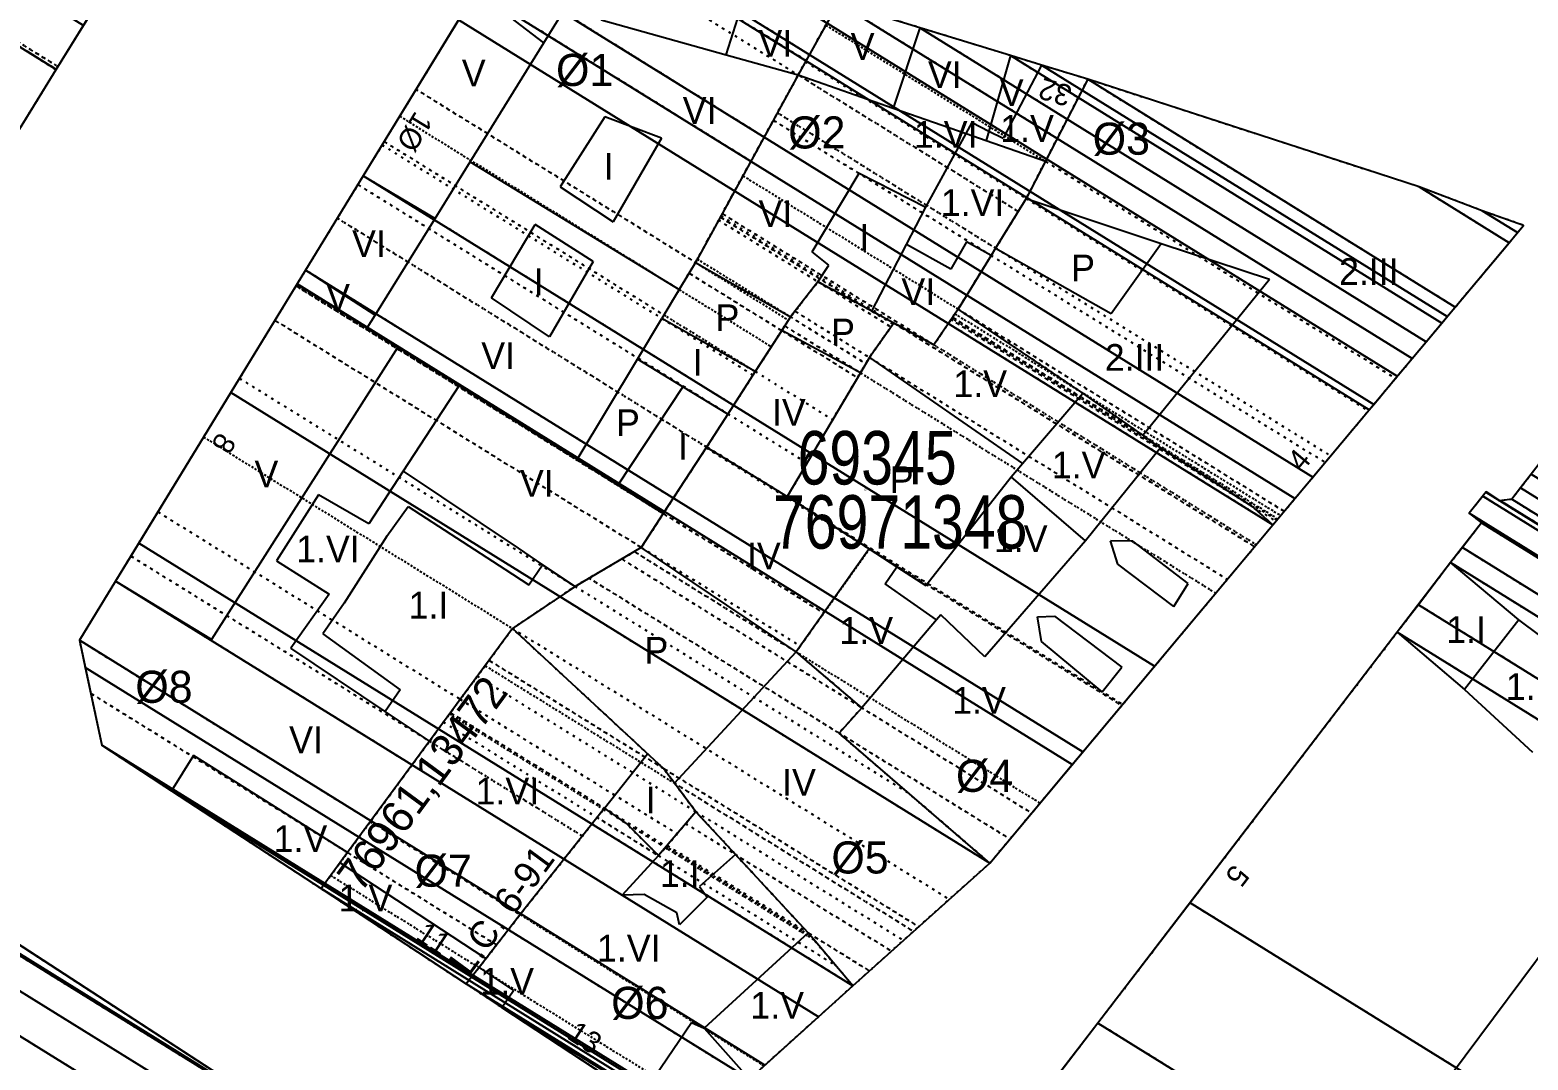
# Model space of a CAD drawing. Extents: x 676646 to 677304, y 613389 to 613969.
# Drawn here: x 676940.3 to 677010.3, y 613461.3 to 613509.5 of the extents above; entities that cross this region are included whole.
import ezdxf
from ezdxf.enums import TextEntityAlignment as Align

# ---------------------------------------------------------------- set-up
doc = ezdxf.new("R2010")
doc.units = 0
doc.header["$MEASUREMENT"] = 0
doc.linetypes.add('DOT', pattern=[0.25, 0, -0.25])
doc.linetypes.add('HIDDEN', pattern=[0.375, 0.25, -0.125])
doc.layers.get('0').update_dxf_attribs({"linetype": 'CONTINUOUS'})
for name, color, linetype in [('10', 7, 'CONTINUOUS'), ('11', 7, 'CONTINUOUS'), ('12', 7, 'CONTINUOUS'), ('13', 7, 'CONTINUOUS'), ('22', 7, 'CONTINUOUS'), ('25', 7, 'CONTINUOUS'), ('26', 7, 'CONTINUOUS'), ('27', 7, 'CONTINUOUS'), ('28', 7, 'CONTINUOUS'), ('31', 7, 'CONTINUOUS'), ('62', 7, 'CONTINUOUS'), ('CONSTRUCTION_CLASS', 7, 'CONTINUOUS')]:
    doc.layers.add(name, color=color, linetype=linetype)
doc.styles.get("Standard").update_dxf_attribs({"font": 'txt', "height": 0.2})

msp = doc.modelspace()

# ---------------------------------------------------------------- linework, layer by layer
at = {"layer": '10', "color": 215, "linetype": 'CONTINUOUS'}
for p, q in [((676961.147, 613511.29), (676955.864, 613502.649)), ((676941.51, 613507.62), (676943.65, 613511.085)), ((676986.117, 613508.269), (676981.879, 613509.571)), ((676933.69, 613494.94), (676941.51, 613507.62)), ((676987.57, 613507.823), (676986.117, 613508.269)), ((676989.73, 613507.16), (676987.57, 613507.823)), ((677005.22, 613502.13), (676989.73, 613507.16)), ((676955.864, 613502.649), (676953.165, 613498.236)), ((677008.18, 613501.01), (677005.22, 613502.13)), ((677010.11, 613500.33), (677008.18, 613501.01)), ((676998.393, 613486.332), (677010.11, 613500.33)), ((676953.165, 613498.236), (676952.77, 613497.59)), ((676952.77, 613497.59), (676944.28, 613483.696)), ((677011.98, 613490.66), (677009.56, 613487.52)), ((677008.36, 613487.87), (677007.57, 613486.87)), ((677009, 613487.45), (677008.36, 613487.87)), ((677009.56, 613487.52), (677009, 613487.45)), ((677007.57, 613486.87), (677008.14, 613486.42)), ((676985.15, 613470.51), (676998.393, 613486.332)), ((677008.14, 613486.42), (677006.7, 613484.56)), ((677006.7, 613484.56), (677004.206, 613481.304)), ((676944.28, 613483.696), (676942.59, 613480.93)), ((677004.206, 613481.304), (676990.21, 613463.03)), ((676942.59, 613480.93), (676943.64, 613476.02)), ((676943.64, 613476.02), (676946.897, 613473.891)), ((676946.897, 613473.891), (676953.89, 613469.32)), ((676978.75, 613464.78), (676985.15, 613470.51)), ((676953.89, 613469.32), (676960.67, 613464.86)), ((676953.708, 613457.635), (676938.6, 613467.45)), ((676960.67, 613464.86), (676962.344, 613463.762)), ((676973.914, 613460.405), (676978.75, 613464.78)), ((676962.344, 613463.762), (676968.799, 613459.526)), ((676990.21, 613463.03), (676975.13, 613443.45))]:
    msp.add_line(p, q, dxfattribs=at)
at = {"layer": '11', "color": 215, "linetype": 'CONTINUOUS'}
for p, q in [((676978.07, 613510.74), (676976.194, 613507.362)), ((676941.51, 613507.62), (676940.157, 613508.452)), ((676976.194, 613507.362), (676971.392, 613498.593)), ((676989.73, 613507.16), (676987.755, 613503.324)), ((676987.755, 613503.324), (676986.856, 613501.579)), ((676986.856, 613501.579), (676985.427, 613499.263)), ((676985.427, 613499.263), (676985.218, 613498.924)), ((676971.392, 613498.593), (676970.632, 613497.328)), ((676985.218, 613498.924), (676983.669, 613496.413)), ((676956.05, 613495.533), (676952.77, 613497.59)), ((676970.632, 613497.328), (676969.821, 613495.978)), ((676977.118, 613497.694), (676975.838, 613496.047)), ((676979.637, 613496.322), (676977.118, 613497.694)), ((676983.669, 613496.413), (676982.544, 613494.739)), ((676989.511, 613492.486), (676983.669, 613496.413)), ((676974.191, 613493.492), (676969.821, 613495.978)), ((676975.838, 613496.047), (676975.426, 613495.407)), ((676980.668, 613495.761), (676979.525, 613494.154)), ((676980.668, 613495.761), (676979.637, 613496.322)), ((676982.544, 613494.739), (676980.668, 613495.761)), ((676957.484, 613494.633), (676956.05, 613495.533)), ((676975.426, 613495.407), (676974.191, 613493.492)), ((676960.342, 613492.84), (676957.484, 613494.633)), ((676979.525, 613494.154), (676979.102, 613493.436)), ((676974.191, 613493.492), (676972.913, 613491.509)), ((676979.102, 613493.436), (676975.687, 613487.646)), ((676965.858, 613489.38), (676960.342, 613492.84)), ((676992.301, 613490.52), (676989.511, 613492.486)), ((676972.913, 613491.509), (676971.916, 613489.962)), ((676993.14, 613489.928), (676992.301, 613490.52)), ((676971.916, 613489.962), (676969.889, 613486.851)), ((676997.422, 613487.189), (676993.14, 613489.928)), ((676967.77, 613488.18), (676965.858, 613489.38)), ((676969.889, 613486.851), (676967.77, 613488.18)), ((676979.517, 613485.201), (676975.687, 613487.646)), ((676969.889, 613486.851), (676968.862, 613485.268)), ((676998.393, 613486.332), (676997.422, 613487.189)), ((676968.862, 613485.268), (676965.764, 613483.449)), ((676979.517, 613485.201), (676976.099, 613480.382)), ((676965.764, 613483.449), (676962.84, 613481.48)), ((676962.84, 613481.48), (676960.398, 613478.166)), ((676969.898, 613474.935), (676962.84, 613481.48)), ((676979.166, 613477.775), (676976.099, 613480.382)), ((676960.398, 613478.166), (676958.958, 613476.208)), ((676979.166, 613477.775), (676978.104, 613476.59)), ((676958.958, 613476.208), (676955.129, 613471.004)), ((676985.15, 613470.51), (676978.104, 613476.59)), ((676970.411, 613474.251), (676969.898, 613474.935)), ((676971.415, 613472.913), (676970.411, 613474.251)), ((676967.139, 613473.081), (676963.197, 613468.103)), ((676968.169, 613472.358), (676967.139, 613473.081)), ((676971.415, 613472.913), (676969.668, 613470.86)), ((676973.267, 613470.913), (676971.415, 613472.913)), ((676969.668, 613470.86), (676968.169, 613472.358)), ((676955.129, 613471.004), (676953.89, 613469.32)), ((676976.657, 613467.252), (676973.267, 613470.913)), ((676963.197, 613468.103), (676961.275, 613465.628)), ((676978.75, 613464.78), (676976.657, 613467.252)), ((676961.275, 613465.628), (676960.67, 613464.86))]:
    msp.add_line(p, q, dxfattribs=at)
at = {"layer": '12', "color": 15, "linetype": 'CONTINUOUS'}
for p, q in [((676972.829, 613508.303), (676973.994, 613512.002)), ((676964.306, 613508.864), (676961.147, 613511.29)), ((676964.306, 613508.864), (676965.268, 613510.417)), ((676966.991, 613509.935), (676972.829, 613508.303)), ((676981.879, 613509.571), (676980.632, 613505.812)), ((676960.859, 613503.298), (676964.306, 613508.864)), ((676972.829, 613508.303), (676976.194, 613507.362)), ((676986.117, 613508.269), (676985.112, 613504.742)), ((676987.57, 613507.823), (676985.774, 613504.4)), ((676976.194, 613507.362), (676980.632, 613505.812)), ((676980.632, 613505.812), (676984.043, 613504.62)), ((676967.16, 613505.412), (676965.07, 613502.128)), ((676969.8, 613504.4), (676967.16, 613505.412)), ((676984.043, 613504.62), (676984.33, 613505.145)), ((676984.33, 613505.145), (676985.112, 613504.742)), ((676969.8, 613504.4), (676967.539, 613500.49)), ((676982.162, 613501.178), (676984.043, 613504.62)), ((676984.043, 613504.62), (676984.984, 613504.292)), ((676985.112, 613504.742), (676984.984, 613504.292)), ((676984.984, 613504.292), (676987.755, 613503.324)), ((676985.112, 613504.742), (676985.774, 613504.4)), ((676959.216, 613500.644), (676960.859, 613503.298)), ((676960.859, 613503.298), (676970.632, 613497.328)), ((676976.843, 613499.1), (676979.04, 613502.778)), ((676979.04, 613502.778), (676982.162, 613501.178)), ((676955.864, 613502.649), (676959.216, 613500.644)), ((676965.07, 613502.128), (676967.539, 613500.49)), ((676986.856, 613501.579), (676993.165, 613499.487)), ((676956.424, 613496.136), (676959.216, 613500.644)), ((676981.258, 613499.439), (676982.162, 613501.178)), ((676961.85, 613496.947), (676963.903, 613500.368)), ((676966.603, 613498.637), (676963.903, 613500.368)), ((676979.637, 613496.322), (676981.258, 613499.439)), ((676983.339, 613498.283), (676981.258, 613499.439)), ((676984.057, 613499.562), (676983.339, 613498.283)), ((676985.218, 613498.924), (676984.057, 613499.562)), ((676985.427, 613499.263), (676990.824, 613496.21)), ((676990.824, 613496.21), (676993.165, 613499.487)), ((676993.165, 613499.487), (676998.23, 613497.808)), ((676966.603, 613498.637), (676964.573, 613495.115)), ((676971.392, 613498.593), (676975.838, 613496.047)), ((676977.632, 613498.473), (676976.843, 613499.1)), ((676956.424, 613496.136), (676953.165, 613498.236)), ((676977.118, 613497.694), (676977.632, 613498.473)), ((676992.301, 613490.52), (676998.23, 613497.808)), ((676964.573, 613495.115), (676961.85, 613496.947)), ((676956.05, 613495.533), (676956.424, 613496.136)), ((676968.677, 613494.074), (676969.821, 613495.978)), ((676979.102, 613493.436), (676975.426, 613495.407)), ((676957.484, 613494.633), (676948.765, 613480.967)), ((676965.858, 613489.38), (676968.677, 613494.074)), ((676970.804, 613492.786), (676968.677, 613494.074)), ((676979.525, 613494.154), (676986.686, 613489.195)), ((676960.342, 613492.84), (676957.725, 613488.832)), ((676970.804, 613492.786), (676967.77, 613488.18)), ((676972.913, 613491.509), (676970.804, 613492.786)), ((676986.686, 613489.195), (676989.511, 613492.486)), ((676971.916, 613489.962), (676975.687, 613487.646)), ((676993.14, 613489.928), (676989.631, 613485.573)), ((676957.725, 613488.832), (676956.121, 613486.376)), ((676957.725, 613488.832), (676963.104, 613485.229)), ((676986.156, 613488.578), (676986.686, 613489.195)), ((676982.164, 613483.491), (676986.156, 613488.578)), ((676989.631, 613485.573), (676986.156, 613488.578)), ((676953.766, 613487.734), (676951.798, 613484.639)), ((676956.121, 613486.376), (676953.766, 613487.734)), ((676956.961, 613485.801), (676957.955, 613487.179)), ((676957.955, 613487.179), (676962.477, 613484.254)), ((676956.961, 613485.801), (676954.964, 613482.659)), ((676963.104, 613485.229), (676964.248, 613484.463)), ((676976.099, 613480.382), (676968.862, 613485.268)), ((676979.517, 613485.201), (676980.813, 613484.364)), ((676989.631, 613485.573), (676984.929, 613480.16)), ((676991.144, 613484.496), (676990.795, 613485.585)), ((676991.845, 613485.566), (676990.795, 613485.585)), ((676994.433, 613483.587), (676991.845, 613485.566)), ((676951.798, 613484.639), (676954.261, 613483.08)), ((677009.885, 613481.89), (677006.7, 613484.56)), ((676962.477, 613484.254), (676963.599, 613483.525)), ((676963.599, 613483.525), (676964.248, 613484.463)), ((676964.248, 613484.463), (676965.764, 613483.449)), ((676980.256, 613483.562), (676980.813, 613484.364)), ((676980.813, 613484.364), (676982.164, 613483.491)), ((676993.762, 613482.512), (676991.144, 613484.496)), ((676948.765, 613480.967), (676944.28, 613483.696)), ((676982.657, 613481.885), (676980.256, 613483.562)), ((676993.762, 613482.512), (676994.433, 613483.587)), ((676954.261, 613483.08), (676952.481, 613480.565)), ((676954.964, 613482.659), (676953.969, 613481.224)), ((676982.657, 613481.885), (676979.166, 613477.775)), ((676982.859, 613482.122), (676982.657, 613481.885)), ((676984.929, 613480.16), (676982.859, 613482.122)), ((676987.39, 613482.027), (676988.175, 613482.055)), ((676987.572, 613480.869), (676987.39, 613482.027)), ((676988.175, 613482.055), (676991.319, 613479.672)), ((677009.885, 613481.89), (677007.352, 613478.635)), ((677013.3, 613479.333), (677009.885, 613481.89)), ((676953.969, 613481.224), (676957.594, 613478.615)), ((677004.206, 613481.304), (677007.352, 613478.635)), ((676956.89, 613477.599), (676952.481, 613480.565)), ((676970.411, 613474.251), (676976.099, 613480.382)), ((676990.412, 613478.515), (676987.572, 613480.869)), ((676990.412, 613478.515), (676991.319, 613479.672)), ((676957.594, 613478.615), (676956.89, 613477.599)), ((677007.352, 613478.635), (677010.525, 613475.691)), ((676958.958, 613476.208), (676956.89, 613477.599)), ((676947.928, 613475.547), (676946.897, 613473.891)), ((676955.129, 613471.004), (676947.928, 613475.547)), ((676967.139, 613473.081), (676969.146, 613475.616)), ((676954.78, 613470.53), (676961.599, 613466.045)), ((676969.668, 613470.86), (676967.964, 613469.017)), ((676973.267, 613470.913), (676971.582, 613469.411)), ((676971.582, 613469.411), (676971.947, 613468.917)), ((676968.992, 613469.048), (676967.964, 613469.017)), ((676970.529, 613468.188), (676968.992, 613469.048)), ((676971.947, 613468.917), (676970.642, 613467.62)), ((676970.642, 613467.62), (676970.529, 613468.188)), ((676976.657, 613467.252), (676971.797, 613462.79)), ((677011.348, 613466.812), (677000.713, 613452.566)), ((676961.275, 613465.628), (676962.892, 613464.552)), ((676962.344, 613463.762), (676962.892, 613464.552)), ((676968.799, 613459.526), (676971.211, 613463.061)), ((676971.211, 613463.061), (676971.797, 613462.79)), ((676971.797, 613462.79), (676973.914, 613460.405))]:
    msp.add_line(p, q, dxfattribs=at)

# ---------------------------------------------------------------- texts
at = {"layer": '13', "color": 15, "linetype": 'CONTINUOUS'}
for s, p in [('VI', (676975.128, 613508.838)), ('V', (676979.208, 613508.693)), ('V', (676961.027, 613507.452)), ('VI', (676983.051, 613507.379)), ('V', (676986.181, 613506.538)), ('VI', (676971.587, 613505.7)), ('1.VI', (676983.092, 613504.584)), ('1.V', (676986.896, 613504.859)), ('I', (676967.336, 613503.095)), ('1.VI', (676984.348, 613501.391)), ('VI', (676975.128, 613500.879)), ('VI', (676956.126, 613499.474)), ('I', (676979.293, 613499.776)), ('P', (676989.514, 613498.338)), ('2.III', (677002.875, 613498.179)), ('I', (676964.059, 613497.691)), ('VI', (676981.809, 613497.23)), ('V', (676954.686, 613496.967)), ('P', (676972.89, 613496.01)), ('P', (676978.292, 613495.345)), ('VI', (676962.168, 613494.236)), ('I', (676971.501, 613493.922)), ('2.III', (676991.923, 613494.163)), ('1.V', (676984.706, 613492.922)), ('IV', (676975.759, 613491.588)), ('P', (676968.235, 613491.104)), ('I', (676970.81, 613490.001)), ('1.V', (676989.306, 613489.125)), ('V', (676951.334, 613488.704)), ('VI', (676963.976, 613488.268)), ('P', (676981.035, 613488.444)), ('1.V', (676986.602, 613485.678)), ('1.VI', (676954.211, 613485.2)), ('IV', (676974.591, 613484.871)), ('1.I', (676958.912, 613482.573)), ('1.V', (676979.376, 613481.386)), ('1.I', (677007.422, 613481.428)), ('P', (676969.565, 613480.461)), ('1.I', (677010.205, 613478.767)), ('1.V', (676984.651, 613478.116)), ('VI', (676953.187, 613476.275)), ('IV', (676976.233, 613474.283)), ('1.V', (676952.926, 613471.655)), ('1.I', (676970.657, 613470.02)), ('1.VI', (676968.275, 613466.534)), ('1.V', (676962.591, 613464.982)), ('1.V', (676975.214, 613463.862))]:
    msp.add_text(s, height=1.25, dxfattribs=at).set_placement(p, align=Align.MIDDLE)
at = {"layer": '13', "color": 15, "linetype": 'HIDDEN'}
for s, p in [('1.VI', (676961.114, 613473.253)), ('I', (676969.06, 613472.837)), ('1.V', (676954.714, 613468.251))]:
    msp.add_text(s, height=1.25, dxfattribs=at).set_placement(p)
at = {"layer": '22', "color": 7, "linetype": 'CONTINUOUS'}
for s, rotation, p in [('32', 162.93181, (676988.209, 613506.556)), ('1%%c', 238.55478, (676958.269, 613504.699)), ('8', 238.57322, (676949.347, 613490.131)), ('4', 50.06992, (676999.608, 613489.367)), ('5', 232.55121, (676996.727, 613469.914)), ('11', 326.49831, (676959.155, 613466.997)), ('13', 326.7263, (676966.231, 613462.357))]:
    msp.add_text(s, height=1, rotation=rotation, dxfattribs=at).set_placement(p, align=Align.MIDDLE)
at = {"layer": '25', "color": 215, "linetype": 'CONTINUOUS', "width": 0.8}
msp.add_text('69345', height=2.5, dxfattribs=at).set_placement((676979.886, 613489.465), align=Align.MIDDLE)
at = {"layer": '26', "color": 215, "linetype": 'CONTINUOUS'}
msp.add_text('O', height=0.1, dxfattribs=at).set_placement((676979.331, 613487.965), align=Align.MIDDLE)
at = {"layer": '26', "color": 215, "linetype": 'CONTINUOUS', "width": 0.8}
msp.add_text('76971348', height=2.5, dxfattribs=at).set_placement((676980.964, 613486.465), align=Align.MIDDLE)
at = {"layer": '27', "color": 215, "linetype": 'CONTINUOUS'}
for s, p in [('%%c1', (676966.213, 613507.598)), ('%%c2', (676977.066, 613504.677)), ('%%c3', (676991.304, 613504.385)), ('%%c8', (676946.544, 613478.757)), ('%%c4', (676984.912, 613474.595)), ('%%c5', (676979.087, 613470.778)), ('%%c7', (676959.598, 613470.159)), ('%%c6', (676968.794, 613463.978))]:
    msp.add_text(s, height=1.5, dxfattribs=at).set_placement(p, align=Align.MIDDLE)
at = {"layer": '28', "color": 215, "linetype": 'HIDDEN'}
msp.add_text('76961,13472', height=1.5, rotation=53.6551, dxfattribs=at).set_placement((676955.75, 613469.076))
at = {"layer": '31', "color": 15, "linetype": 'HIDDEN'}
msp.add_text('L.C. 6-91', height=1.25, rotation=53.6551, dxfattribs=at).set_placement((676960.797, 613465.179))

# ---------------------------------------------------------------- meshes
at = {"color": 7, "linetype": 'DOT'}
mesh = msp.add_polyface(dxfattribs=at)
corners = [(676953.89, 613469.32), (676946.897, 613473.891), (676954.009, 613469.482), (676943.64, 613476.02), (676954.064, 613469.557), (676943.12, 613478.449), (676955.129, 613471.004), (676942.59, 613480.93), (676956.216, 613472.482), (676942.59, 613480.93), (676958.143, 613475.101), (676944.28, 613483.696), (676958.958, 613476.208), (676944.995, 613484.865), (676960.398, 613478.166), (676946.258, 613486.933), (676962.84, 613481.48), (676948.398, 613490.434), (676965.764, 613483.449), (676950.074, 613493.177), (676968.862, 613485.268), (676951.731, 613495.889), (676969.889, 613486.851), (676952.715, 613497.499), (676967.77, 613488.18), (676952.721, 613497.51), (676965.858, 613489.38), (676952.728, 613497.521), (676960.342, 613492.84), (676952.745, 613497.55), (676957.484, 613494.633), (676952.755, 613497.565), (676956.05, 613495.533), (676952.76, 613497.573), (676952.77, 613497.59)]
mesh.append_faces([[corners[k] for k in face] for face in [(0, 0, 2, 1), (1, 2, 4, 3), (3, 4, 6, 5), (5, 6, 8, 7), (9, 8, 10, 11), (11, 10, 12, 13), (13, 12, 14, 15), (15, 14, 16, 17), (17, 16, 18, 19), (19, 18, 20, 21), (21, 20, 22, 23), (23, 22, 24, 25), (25, 24, 26, 27), (27, 26, 28, 29), (29, 28, 30, 31), (31, 30, 32, 33), (33, 32, 34, 34)]], dxfattribs={"vtx0": -1, "vtx2": -1, "color": 7})
mesh = msp.add_polyface(dxfattribs=at)
corners = [(676994.77, 613414.93), (676980.434, 613435.748), (677005.709, 613420.077), (676975.13, 613443.45), (677009.756, 613421.982), (676975.13, 613443.45), (677014.3, 613424.12), (676977.713, 613446.804), (677023.746, 613428.469), (676983.033, 613453.711), (677026.29, 613429.64), (676984.466, 613455.571), (677032.98, 613432.72), (676988.233, 613460.463), (677036.496, 613434.332), (676990.21, 613463.03), (677044.19, 613437.86), (676994.519, 613468.656), (677061.368, 613445.863), (677004.206, 613481.304), (677063.12, 613446.68), (677005.194, 613482.594), (677060.827, 613451.001), (677006.7, 613484.56), (677060, 613452.56), (677007.247, 613485.267), (677058.821, 613454.997), (677008.14, 613486.42), (677058.754, 613455.135), (677007.57, 613486.87), (677057.93, 613456.84), (677008.203, 613487.671), (677057.675, 613457.271), (677009, 613487.45), (677008.348, 613487.854), (677057.653, 613457.308), (677009.031, 613487.454), (677008.36, 613487.87), (677057.285, 613457.93), (677009.56, 613487.52), (677056.546, 613459.179), (677009.972, 613488.055), (677055.67, 613460.66), (677010.461, 613488.69), (677054.895, 613462.076), (677010.949, 613489.323), (677053.258, 613465.068), (677011.98, 613490.66), (677052.843, 613465.825), (677011.9, 613491.21), (677052.767, 613465.965), (677011.21, 613491.73), (677052.49, 613466.47), (677011.387, 613491.954), (677051.099, 613468.351), (677012.6, 613492.22), (677011.928, 613492.637), (677050.888, 613468.635), (677012.68, 613492.325), (677012.01, 613492.74), (677046.826, 613474.126), (677014.22, 613494.342), (677045.496, 613475.924), (677014.725, 613495.002), (677044.788, 613476.881), (677014.993, 613495.354), (677043.79, 613478.23), (677015.371, 613495.85), (677042.141, 613479.389), (677015.442, 613495.942), (677041.242, 613480.021), (677015.481, 613495.993), (677036.597, 613483.285), (677015.68, 613496.254), (677035.646, 613483.953), (677015.721, 613496.307), (677031.056, 613487.179), (677015.918, 613496.565), (677030.181, 613487.793), (677015.955, 613496.613), (677025.549, 613491.049), (677016.154, 613496.874), (677024.63, 613491.695), (677016.193, 613496.926), (677019.947, 613494.986), (677016.394, 613497.189), (677018.955, 613495.683), (677016.437, 613497.244), (677016.54, 613497.38)]
mesh.append_faces([[corners[k] for k in face] for face in [(0, 0, 2, 1), (1, 2, 4, 3), (5, 4, 6, 7), (7, 6, 8, 9), (9, 8, 10, 11), (11, 10, 12, 13), (13, 12, 14, 15), (15, 14, 16, 17), (17, 16, 18, 19), (19, 18, 20, 21), (21, 20, 22, 23), (23, 22, 24, 25), (25, 24, 26, 27), (27, 26, 28, 29), (29, 28, 30, 31), (31, 30, 32, 34), (34, 33, 37, 37), (33, 32, 35, 36), (36, 35, 38, 39), (39, 38, 40, 41), (41, 40, 42, 43), (43, 42, 44, 45), (45, 44, 46, 47), (47, 46, 48, 49), (49, 48, 50, 51), (51, 50, 52, 53), (53, 52, 54, 56), (56, 55, 59, 59), (55, 54, 57, 58), (58, 57, 60, 61), (61, 60, 62, 63), (63, 62, 64, 65), (65, 64, 66, 67), (67, 66, 68, 69), (69, 68, 70, 71), (71, 70, 72, 73), (73, 72, 74, 75), (75, 74, 76, 77), (77, 76, 78, 79), (79, 78, 80, 81), (81, 80, 82, 83), (83, 82, 84, 85), (85, 84, 86, 87), (87, 86, 88, 88)]], dxfattribs={"vtx0": -1, "vtx2": -1, "color": 7})
mesh = msp.add_polyface(dxfattribs=at)
corners = [(676960.67, 613464.86), (676953.89, 613469.32), (676960.806, 613465.032), (676953.89, 613469.32), (676961.275, 613465.628), (676954.338, 613469.929), (676962.096, 613466.685), (676955.129, 613471.004), (676963.197, 613468.103), (676956.191, 613472.447), (676966.106, 613471.776), (676958.958, 613476.208), (676966.792, 613472.643), (676969.668, 613470.86), (676959.611, 613477.096), (676967.094, 613473.024), (676968.169, 613472.358), (676969.985, 613471.232), (676959.898, 613477.486), (676967.139, 613473.081), (676970.032, 613471.287), (676959.941, 613477.544), (676970.536, 613471.88), (676960.398, 613478.166), (676971.415, 613472.913), (676961.196, 613479.249), (676970.411, 613474.251), (676961.558, 613479.74), (676969.898, 613474.935), (676961.743, 613479.991), (676962.84, 613481.48)]
mesh.append_faces([[corners[k] for k in face] for face in [(0, 0, 2, 1), (3, 2, 4, 5), (5, 4, 6, 7), (7, 6, 8, 9), (9, 8, 10, 11), (11, 10, 12, 14), (14, 12, 15, 18), (13, 13, 17, 16), (18, 15, 19, 21), (16, 17, 20, 19), (21, 20, 22, 23), (23, 22, 24, 25), (25, 24, 26, 27), (27, 26, 28, 29), (29, 28, 30, 30)]], dxfattribs={"vtx0": -1, "vtx2": -1, "color": 7})
mesh = msp.add_polyface(dxfattribs=at)
corners = [(676971.2, 613457.95), (676968.799, 613459.526), (676971.257, 613458.002), (676962.344, 613463.762), (676971.411, 613458.141), (676960.67, 613464.86), (676971.45, 613458.176), (676960.67, 613464.86), (676972.2, 613458.854), (676961.275, 613465.628), (676973.914, 613460.405), (676962.645, 613467.392), (676974.605, 613461.03), (676963.197, 613468.103), (676978.75, 613464.78), (676966.554, 613472.342), (676977.95, 613465.725), (676969.668, 613470.86), (676966.792, 613472.643), (676976.936, 613466.922), (676969.985, 613471.232), (676968.169, 613472.358), (676967.094, 613473.024), (676976.786, 613467.1), (676970.032, 613471.287), (676967.139, 613473.081), (676976.657, 613467.252), (676970.072, 613471.335), (676973.267, 613470.913), (676970.941, 613472.355), (676971.415, 613472.913)]
mesh.append_faces([[corners[k] for k in face] for face in [(0, 0, 2, 1), (1, 2, 4, 3), (3, 4, 6, 5), (7, 6, 8, 9), (9, 8, 10, 11), (11, 10, 12, 13), (13, 12, 14, 15), (15, 14, 16, 18), (18, 17, 21, 22), (17, 16, 19, 20), (22, 21, 25, 25), (20, 19, 23, 24), (24, 23, 26, 27), (27, 26, 28, 29), (29, 28, 30, 30)]], dxfattribs={"vtx0": -1, "vtx2": -1, "color": 7})
at = {"layer": '62', "color": 7, "linetype": 'CONTINUOUS'}
mesh = msp.add_polyface(dxfattribs=at)
corners = [(676883.54, 613506.04), (676883.54, 613506.04), (676897.69, 613497.93), (676883.772, 613506.559), (676907.72, 613492.09), (676883.904, 613506.856), (676917.528, 613486.329), (676884.016, 613507.107), (676922.82, 613483.22), (676884.076, 613507.242), (676927.2, 613484.37), (676885.427, 613510.27), (676930.374, 613489.539), (676887.92, 613515.861), (676932.894, 613493.643), (676889.9, 613520.3), (676933.69, 613494.94), (676890.512, 613521.711), (676941.51, 613507.62), (676896.501, 613535.526), (676942.776, 613509.67), (676897.47, 613537.76), (676943.65, 613511.085), (676898.141, 613539.301), (676946.932, 613516.398), (676900.663, 613545.085), (676948.956, 613519.675), (676902.218, 613548.653), (676952.64, 613525.64), (676905.048, 613555.147), (676952.49, 613526.322), (676905.25, 613555.611), (676951.964, 613528.717), (676905.96, 613557.24), (676951.82, 613529.376), (676906.2, 613557.66), (676951.71, 613529.875), (676906.512, 613557.898), (676951.584, 613530.447), (676906.87, 613558.17), (676951.57, 613530.51), (676906.927, 613558.189), (676948.1, 613532.78), (676907.053, 613558.229), (676935.53, 613540.86), (676907.356, 613558.328), (676926.21, 613546.86), (676907.591, 613558.404), (676925.231, 613547.514), (676907.64, 613558.42), (676922.12, 613549.59), (676907.919, 613558.395), (676911.658, 613556.401), (676908.53, 613558.34), (676908.94, 613558.17)]
mesh.append_faces([[corners[k] for k in face] for face in [(0, 1, 2, 3), (3, 2, 4, 5), (5, 4, 6, 7), (7, 6, 8, 9), (9, 8, 10, 11), (11, 10, 12, 13), (13, 12, 14, 15), (15, 14, 16, 17), (17, 16, 18, 19), (19, 18, 20, 21), (21, 20, 22, 23), (23, 22, 24, 25), (25, 24, 26, 27), (27, 26, 28, 29), (29, 28, 30, 31), (31, 30, 32, 33), (33, 32, 34, 35), (35, 34, 36, 37), (37, 36, 38, 39), (39, 38, 40, 41), (41, 40, 42, 43), (43, 42, 44, 45), (45, 44, 46, 47), (47, 46, 48, 49), (49, 48, 50, 51), (51, 50, 52, 53), (53, 52, 54, 54)]], dxfattribs={"vtx0": -1, "vtx2": -1, "color": 7})
mesh = msp.add_polyface(dxfattribs=at)
corners = [(676971.2, 613457.95), (676968.799, 613459.526), (676971.257, 613458.002), (676962.344, 613463.762), (676971.411, 613458.141), (676960.67, 613464.86), (676971.45, 613458.176), (676953.89, 613469.32), (676971.618, 613458.328), (676946.897, 613473.891), (676971.773, 613458.468), (676943.64, 613476.02), (676971.845, 613458.533), (676942.862, 613479.657), (676973.914, 613460.405), (676942.59, 613480.93), (676974.638, 613461.06), (676942.59, 613480.93), (676977.139, 613463.323), (676944.28, 613483.696), (676978.75, 613464.78), (676945.368, 613485.477), (676985.15, 613470.51), (676949.666, 613492.51), (676989.01, 613475.121), (676952.77, 613497.59), (676989.501, 613475.708), (676953.165, 613498.236), (676992.854, 613479.715), (676955.864, 613502.649), (676998.393, 613486.332), (676960.32, 613509.937), (676999.421, 613487.56), (676961.147, 613511.29), (677000.257, 613488.559), (676961.82, 613512.39), (677002.896, 613491.711), (676966.35, 613514.37), (677003.105, 613491.961), (676967.572, 613513.992), (677004.203, 613493.273), (676973.994, 613512.002), (677004.9, 613494.105), (676978.07, 613510.74), (677005.557, 613494.891), (676981.879, 613509.571), (677006.287, 613495.763), (676986.117, 613508.269), (677006.538, 613496.063), (676987.57, 613507.823), (677006.911, 613496.508), (676989.73, 613507.16), (677009.431, 613499.519), (677005.22, 613502.13), (677009.825, 613499.99), (677008.18, 613501.01), (677010.11, 613500.33)]
mesh.append_faces([[corners[k] for k in face] for face in [(0, 0, 2, 1), (1, 2, 4, 3), (3, 4, 6, 5), (5, 6, 8, 7), (7, 8, 10, 9), (9, 10, 12, 11), (11, 12, 14, 13), (13, 14, 16, 15), (17, 16, 18, 19), (19, 18, 20, 21), (21, 20, 22, 23), (23, 22, 24, 25), (25, 24, 26, 27), (27, 26, 28, 29), (29, 28, 30, 31), (31, 30, 32, 33), (33, 32, 34, 35), (35, 34, 36, 37), (37, 36, 38, 39), (39, 38, 40, 41), (41, 40, 42, 43), (43, 42, 44, 45), (45, 44, 46, 47), (47, 46, 48, 49), (49, 48, 50, 51), (51, 50, 52, 53), (53, 52, 54, 55), (55, 54, 56, 56)]], dxfattribs={"vtx0": -1, "vtx2": -1, "color": 7})
mesh = msp.add_polyface(dxfattribs=at)
corners = [(676994.77, 613414.93), (676980.434, 613435.748), (677005.709, 613420.077), (676975.13, 613443.45), (677009.756, 613421.982), (676975.13, 613443.45), (677014.3, 613424.12), (676977.713, 613446.804), (677023.746, 613428.469), (676983.033, 613453.711), (677026.29, 613429.64), (676984.466, 613455.571), (677032.98, 613432.72), (676988.233, 613460.463), (677036.496, 613434.332), (676990.21, 613463.03), (677044.19, 613437.86), (676994.519, 613468.656), (677061.368, 613445.863), (677004.206, 613481.304), (677063.12, 613446.68), (677005.194, 613482.594), (677060.827, 613451.001), (677006.7, 613484.56), (677060, 613452.56), (677007.247, 613485.267), (677058.821, 613454.997), (677008.14, 613486.42), (677058.754, 613455.135), (677007.57, 613486.87), (677057.93, 613456.84), (677008.203, 613487.671), (677057.675, 613457.271), (677009, 613487.45), (677008.348, 613487.854), (677057.653, 613457.308), (677009.031, 613487.454), (677008.36, 613487.87), (677057.285, 613457.93), (677009.56, 613487.52), (677056.546, 613459.179), (677009.972, 613488.055), (677055.67, 613460.66), (677010.461, 613488.69), (677054.895, 613462.076), (677010.949, 613489.323), (677053.258, 613465.068), (677011.98, 613490.66), (677052.843, 613465.825), (677011.9, 613491.21), (677052.767, 613465.965), (677011.21, 613491.73), (677052.49, 613466.47), (677011.387, 613491.954), (677051.099, 613468.351), (677012.6, 613492.22), (677011.928, 613492.637), (677050.888, 613468.635), (677012.68, 613492.325), (677012.01, 613492.74), (677046.826, 613474.126), (677014.22, 613494.342), (677045.496, 613475.924), (677014.725, 613495.002), (677044.788, 613476.881), (677014.993, 613495.354), (677043.79, 613478.23), (677015.371, 613495.85), (677042.141, 613479.389), (677015.442, 613495.942), (677041.242, 613480.021), (677015.481, 613495.993), (677036.597, 613483.285), (677015.68, 613496.254), (677035.646, 613483.953), (677015.721, 613496.307), (677031.056, 613487.179), (677015.918, 613496.565), (677030.181, 613487.793), (677015.955, 613496.613), (677025.549, 613491.049), (677016.154, 613496.874), (677024.63, 613491.695), (677016.193, 613496.926), (677019.947, 613494.986), (677016.394, 613497.189), (677018.955, 613495.683), (677016.437, 613497.244), (677016.54, 613497.38)]
mesh.append_faces([[corners[k] for k in face] for face in [(0, 0, 2, 1), (1, 2, 4, 3), (5, 4, 6, 7), (7, 6, 8, 9), (9, 8, 10, 11), (11, 10, 12, 13), (13, 12, 14, 15), (15, 14, 16, 17), (17, 16, 18, 19), (19, 18, 20, 21), (21, 20, 22, 23), (23, 22, 24, 25), (25, 24, 26, 27), (27, 26, 28, 29), (29, 28, 30, 31), (31, 30, 32, 34), (34, 33, 37, 37), (33, 32, 35, 36), (36, 35, 38, 39), (39, 38, 40, 41), (41, 40, 42, 43), (43, 42, 44, 45), (45, 44, 46, 47), (47, 46, 48, 49), (49, 48, 50, 51), (51, 50, 52, 53), (53, 52, 54, 56), (56, 55, 59, 59), (55, 54, 57, 58), (58, 57, 60, 61), (61, 60, 62, 63), (63, 62, 64, 65), (65, 64, 66, 67), (67, 66, 68, 69), (69, 68, 70, 71), (71, 70, 72, 73), (73, 72, 74, 75), (75, 74, 76, 77), (77, 76, 78, 79), (79, 78, 80, 81), (81, 80, 82, 83), (83, 82, 84, 85), (85, 84, 86, 87), (87, 86, 88, 88)]], dxfattribs={"vtx0": -1, "vtx2": -1, "color": 7})
mesh = msp.add_polyface(dxfattribs=at)
corners = [(676899.94, 613403.98), (676899.333, 613405.624), (676904.864, 613402.195), (676898.645, 613407.489), (676910.45, 613400.17), (676898.22, 613408.64), (676915.38, 613398), (676898.22, 613408.64), (676921.54, 613395.29), (676898.713, 613409.443), (676934.36, 613390.61), (676900.166, 613411.81), (676939.79, 613388.771), (676900.846, 613412.917), (676940.255, 613389.008), (676901.079, 613413.297), (676953.97, 613396), (676907.969, 613424.521), (676962.29, 613399.86), (676911.978, 613431.053), (676962.438, 613399.929), (676912.05, 613431.17), (676970.775, 613403.801), (676916.076, 613437.715), (676976.815, 613406.606), (676918.992, 613442.457), (676980.099, 613408.131), (676920.578, 613445.035), (676988.449, 613412.009), (676924.61, 613451.59), (676990.41, 613412.92), (676925.561, 613453.127), (676985.74, 613419.79), (676927.339, 613455.999), (676978.57, 613430.34), (676930.069, 613460.411), (676975.4, 613435), (676931.274, 613462.358), (676968.744, 613444.484), (676933.67, 613466.23), (676966.14, 613448.195), (676957.68, 613453.44), (676936.087, 613466.828), (676964.079, 613451.131), (676958.978, 613454.294), (676956.21, 613456.01), (676937.999, 613467.301), (676963.987, 613451.262), (676959.036, 613454.332), (676953.708, 613457.635), (676938.084, 613467.322), (676963.431, 613452.055), (676959.387, 613454.562), (676938.6, 613467.45), (676961.149, 613455.306), (676960.824, 613455.507), (676960.95, 613455.59)]
mesh.append_faces([[corners[k] for k in face] for face in [(0, 0, 2, 1), (1, 2, 4, 3), (3, 4, 6, 5), (7, 6, 8, 9), (9, 8, 10, 11), (11, 10, 12, 13), (13, 12, 14, 15), (15, 14, 16, 17), (17, 16, 18, 19), (19, 18, 20, 21), (21, 20, 22, 23), (23, 22, 24, 25), (25, 24, 26, 27), (27, 26, 28, 29), (29, 28, 30, 31), (31, 30, 32, 33), (33, 32, 34, 35), (35, 34, 36, 37), (37, 36, 38, 39), (39, 38, 40, 42), (42, 41, 45, 46), (41, 40, 43, 44), (46, 45, 49, 50), (44, 43, 47, 48), (50, 49, 53, 53), (48, 47, 51, 52), (52, 51, 54, 55), (55, 54, 56, 56)]], dxfattribs={"vtx0": -1, "vtx2": -1, "color": 7})
at = {"layer": 'CONSTRUCTION_CLASS', "color": 7, "linetype": 'DOT'}
mesh = msp.add_polyface(dxfattribs=at)
corners = [(676938.405, 613509.53), (676938.238, 613509.642), (676940.157, 613508.452), (676938.1, 613509.734), (676941.51, 613507.62), (676938.057, 613509.763), (676941.511, 613507.622), (676925.051, 613518.007), (676941.591, 613507.752), (676925.051, 613518.007), (676943.65, 613511.085), (676927.348, 613521.192), (676943.803, 613511.332), (676931.479, 613518.973), (676927.518, 613521.429), (676944.04, 613511.717), (676931.72, 613519.355), (676927.783, 613521.796), (676946.932, 613516.398), (676934.651, 613524.012), (676947.135, 613516.727), (676934.857, 613524.34), (676947.654, 613517.566), (676935.517, 613525.091), (676948.956, 613519.675), (676937.176, 613526.979), (676945.848, 613521.645), (676937.201, 613527.006), (676939.049, 613525.955), (676937.254, 613527.068), (676937.353, 613527.18)]
mesh.append_faces([[corners[k] for k in face] for face in [(0, 0, 2, 1), (1, 2, 4, 3), (3, 4, 6, 5), (5, 6, 8, 7), (9, 8, 10, 11), (11, 10, 12, 14), (14, 13, 17, 17), (13, 12, 15, 16), (16, 15, 18, 19), (19, 18, 20, 21), (21, 20, 22, 23), (23, 22, 24, 25), (25, 24, 26, 27), (27, 26, 28, 29), (29, 28, 30, 30)]], dxfattribs={"vtx0": -1, "vtx2": -1, "color": 7})
mesh = msp.add_polyface(dxfattribs=at)
corners = [(676916.456, 613505.08), (676915.959, 613505.413), (676925.393, 613499.564), (676915.959, 613505.413), (676929.96, 613496.745), (676915.965, 613505.422), (676932.317, 613495.439), (676916.035, 613505.534), (676933.69, 613494.94), (676916.195, 613505.787), (676935.664, 613498.14), (676918.201, 613508.967), (676938.886, 613503.366), (676921.481, 613514.157), (676939.277, 613504), (676921.775, 613514.851), (676941.503, 613507.609), (676938.405, 613509.53), (676923.995, 613518.464), (676941.507, 613507.615), (676940.157, 613508.452), (676938.238, 613509.642), (676923.999, 613518.47), (676941.51, 613507.62), (676938.1, 613509.734), (676924.002, 613518.475), (676938.057, 613509.763), (676924.003, 613518.477), (676925.051, 613518.007), (676924.083, 613518.607), (676924.089, 613518.617)]
mesh.append_faces([[corners[k] for k in face] for face in [(0, 0, 2, 1), (3, 2, 4, 5), (5, 4, 6, 7), (7, 6, 8, 9), (9, 8, 10, 11), (11, 10, 12, 13), (13, 12, 14, 15), (15, 14, 16, 18), (18, 17, 21, 22), (17, 16, 19, 20), (22, 21, 24, 25), (20, 19, 23, 23), (25, 24, 26, 27), (27, 26, 28, 29), (29, 28, 30, 30)]], dxfattribs={"vtx0": -1, "vtx2": -1, "color": 7})
mesh = msp.add_polyface(dxfattribs=at)
corners = [(676969.889, 613486.851), (676967.77, 613488.18), (676969.896, 613486.862), (676965.858, 613489.38), (676969.903, 613486.872), (676960.342, 613492.84), (676969.921, 613486.901), (676957.484, 613494.633), (676969.931, 613486.916), (676956.05, 613495.533), (676969.936, 613486.923), (676952.77, 613497.59), (676969.947, 613486.94), (676952.77, 613497.59), (676970.361, 613487.575), (676953.165, 613498.236), (676971.916, 613489.962), (676954.651, 613500.666), (676972.913, 613491.509), (676955.611, 613502.236), (676973.175, 613491.916), (676955.864, 613502.649), (676974.088, 613493.332), (676969.821, 613495.978), (676956.743, 613504.087), (676974.191, 613493.492), (676969.919, 613496.141), (676956.842, 613504.249), (676970.632, 613497.328), (676957.564, 613505.43), (676971.392, 613498.593), (676958.334, 613506.689), (676973.986, 613503.33), (676961.147, 613511.29), (676974.606, 613504.462), (676961.82, 613512.39), (676976.194, 613507.362), (676965.494, 613513.996), (676976.568, 613508.035), (676966.35, 613514.37), (676976.725, 613508.317), (676967.572, 613513.992), (676977.547, 613509.799), (676973.994, 613512.002), (676978.07, 613510.74)]
mesh.append_faces([[corners[k] for k in face] for face in [(0, 0, 2, 1), (1, 2, 4, 3), (3, 4, 6, 5), (5, 6, 8, 7), (7, 8, 10, 9), (9, 10, 12, 11), (13, 12, 14, 15), (15, 14, 16, 17), (17, 16, 18, 19), (19, 18, 20, 21), (21, 20, 22, 24), (24, 23, 26, 27), (23, 22, 25, 25), (27, 26, 28, 29), (29, 28, 30, 31), (31, 30, 32, 33), (33, 32, 34, 35), (35, 34, 36, 37), (37, 36, 38, 39), (39, 38, 40, 41), (41, 40, 42, 43), (43, 42, 44, 44)]], dxfattribs={"vtx0": -1, "vtx2": -1, "color": 7})
mesh = msp.add_polyface(dxfattribs=at)
corners = [(676969.821, 613495.978), (676969.821, 613495.978), (676974.191, 613493.492), (676969.919, 613496.141), (676974.942, 613494.656), (676970.632, 613497.328), (676975.426, 613495.407), (676971.092, 613498.094), (676975.741, 613495.897), (676971.392, 613498.593), (676975.838, 613496.047), (676971.478, 613498.75), (676977.118, 613497.694), (676972.476, 613500.572), (676979.637, 613496.322), (676972.553, 613500.714), (676980.668, 613495.761), (676972.585, 613500.772), (676982.544, 613494.739), (676972.643, 613500.878), (676983.669, 613496.413), (676973.613, 613502.648), (676985.218, 613498.924), (676975.032, 613505.24), (676985.427, 613499.263), (676975.223, 613505.589), (676986.487, 613500.98), (676976.194, 613507.362), (676986.856, 613501.579), (676976.536, 613507.978), (676987.755, 613503.324), (676977.487, 613509.69), (676988.306, 613504.394), (676978.07, 613510.74), (676988.771, 613505.298), (676981.879, 613509.571), (676989.289, 613506.303), (676986.117, 613508.269), (676989.466, 613506.647), (676987.57, 613507.823), (676989.73, 613507.16)]
mesh.append_faces([[corners[k] for k in face] for face in [(0, 1, 2, 3), (3, 2, 4, 5), (5, 4, 6, 7), (7, 6, 8, 9), (9, 8, 10, 11), (11, 10, 12, 13), (13, 12, 14, 15), (15, 14, 16, 17), (17, 16, 18, 19), (19, 18, 20, 21), (21, 20, 22, 23), (23, 22, 24, 25), (25, 24, 26, 27), (27, 26, 28, 29), (29, 28, 30, 31), (31, 30, 32, 33), (33, 32, 34, 35), (35, 34, 36, 37), (37, 36, 38, 39), (39, 38, 40, 40)]], dxfattribs={"vtx0": -1, "vtx2": -1, "color": 7})
mesh = msp.add_polyface(dxfattribs=at)
corners = [(676998.393, 613486.332), (676997.422, 613487.189), (676998.534, 613486.5), (676993.14, 613489.928), (676998.58, 613486.555), (676992.301, 613490.52), (676998.619, 613486.603), (676989.511, 613492.486), (676998.75, 613486.758), (676983.669, 613496.413), (676998.918, 613486.959), (676983.669, 613496.413), (677000.831, 613489.244), (676985.218, 613498.924), (677001.089, 613489.553), (676985.427, 613499.263), (677002.853, 613491.661), (676986.856, 613501.579), (677004.122, 613493.176), (676987.755, 613503.324), (677006.911, 613496.508), (676989.73, 613507.16), (677009.431, 613499.519), (677005.22, 613502.13), (677009.825, 613499.99), (677008.18, 613501.01), (677010.11, 613500.33)]
mesh.append_faces([[corners[k] for k in face] for face in [(0, 0, 2, 1), (1, 2, 4, 3), (3, 4, 6, 5), (5, 6, 8, 7), (7, 8, 10, 9), (11, 10, 12, 13), (13, 12, 14, 15), (15, 14, 16, 17), (17, 16, 18, 19), (19, 18, 20, 21), (21, 20, 22, 23), (23, 22, 24, 25), (25, 24, 26, 26)]], dxfattribs={"vtx0": -1, "vtx2": -1, "color": 7})
mesh = msp.add_polyface(dxfattribs=at)
corners = [(676978.75, 613464.78), (676976.657, 613467.252), (676979.525, 613465.474), (676973.267, 613470.913), (676980.554, 613466.395), (676971.415, 613472.913), (676981.116, 613466.898), (676970.411, 613474.251), (676981.588, 613467.321), (676969.898, 613474.935), (676981.83, 613467.537), (676962.84, 613481.48), (676983.261, 613468.819), (676962.84, 613481.48), (676985.15, 613470.51), (676965.053, 613482.97), (676981.364, 613473.777), (676965.764, 613483.449), (676978.104, 613476.59), (676966.42, 613483.834), (676979.166, 613477.775), (676967.947, 613484.731), (676976.099, 613480.382), (676968.531, 613485.074), (676976.296, 613480.659), (676968.862, 613485.268), (676977.389, 613482.201), (676969.889, 613486.851), (676979.517, 613485.201), (676971.894, 613489.928), (676976.887, 613486.88), (676971.916, 613489.962), (676975.687, 613487.646), (676971.926, 613489.978), (676976.613, 613489.215), (676972.913, 613491.509), (676977.811, 613491.247), (676974.191, 613493.492), (676978.969, 613493.21), (676975.426, 613495.407), (676979.102, 613493.436), (676975.568, 613495.627), (676979.355, 613493.866), (676975.838, 613496.047), (676979.525, 613494.154), (676976.044, 613496.312), (676980.536, 613495.575), (676977.118, 613497.694), (676980.629, 613495.707), (676979.637, 613496.322), (676980.668, 613495.761)]
mesh.append_faces([[corners[k] for k in face] for face in [(0, 0, 2, 1), (1, 2, 4, 3), (3, 4, 6, 5), (5, 6, 8, 7), (7, 8, 10, 9), (9, 10, 12, 11), (13, 12, 14, 15), (15, 14, 16, 17), (17, 16, 18, 19), (19, 18, 20, 21), (21, 20, 22, 23), (23, 22, 24, 25), (25, 24, 26, 27), (27, 26, 28, 29), (29, 28, 30, 31), (31, 30, 32, 33), (33, 32, 34, 35), (35, 34, 36, 37), (37, 36, 38, 39), (39, 38, 40, 41), (41, 40, 42, 43), (43, 42, 44, 45), (45, 44, 46, 47), (47, 46, 48, 49), (49, 48, 50, 50)]], dxfattribs={"vtx0": -1, "vtx2": -1, "color": 7})
mesh = msp.add_polyface(dxfattribs=at)
corners = [(676985.15, 613470.51), (676978.104, 613476.59), (676986.093, 613471.637), (676979.166, 613477.775), (676987.109, 613472.85), (676976.099, 613480.382), (676987.498, 613473.315), (676979.517, 613485.201), (676991.321, 613477.883), (676975.687, 613487.646), (676991.36, 613477.929), (676975.687, 613487.646), (676995.717, 613483.135), (676979.102, 613493.436), (676996.257, 613483.78), (676979.525, 613494.154), (676997.533, 613485.305), (676980.668, 613495.761), (676997.611, 613485.397), (676982.544, 613494.739), (676998.393, 613486.332), (676983.217, 613495.741), (676997.422, 613487.189), (676983.338, 613495.921), (676993.14, 613489.928), (676983.378, 613495.98), (676992.301, 613490.52), (676983.412, 613496.031), (676989.511, 613492.486), (676983.524, 613496.198), (676983.669, 613496.413)]
mesh.append_faces([[corners[k] for k in face] for face in [(0, 0, 2, 1), (1, 2, 4, 3), (3, 4, 6, 5), (5, 6, 8, 7), (7, 8, 10, 9), (11, 10, 12, 13), (13, 12, 14, 15), (15, 14, 16, 17), (17, 16, 18, 19), (19, 18, 20, 21), (21, 20, 22, 23), (23, 22, 24, 25), (25, 24, 26, 27), (27, 26, 28, 29), (29, 28, 30, 30)]], dxfattribs={"vtx0": -1, "vtx2": -1, "color": 7})
mesh = msp.add_polyface(dxfattribs=at)
corners = [(676937.599, 613443.351), (676935.128, 613444.918), (676937.626, 613443.369), (676931.102, 613447.472), (676937.67, 613443.4), (676927.904, 613449.5), (676937.705, 613443.423), (676924.61, 613451.59), (676937.742, 613443.448), (676924.61, 613451.59), (676953.322, 613454.046), (676933.67, 613466.23), (676956.21, 613456.01), (676937.999, 613467.301), (676953.708, 613457.635), (676938.084, 613467.322), (676938.6, 613467.45)]
mesh.append_faces([[corners[k] for k in face] for face in [(0, 0, 2, 1), (1, 2, 4, 3), (3, 4, 6, 5), (5, 6, 8, 7), (9, 8, 10, 11), (11, 10, 12, 13), (13, 12, 14, 15), (15, 14, 16, 16)]], dxfattribs={"vtx0": -1, "vtx2": -1, "color": 7})

doc.saveas('drawing.dxf')
